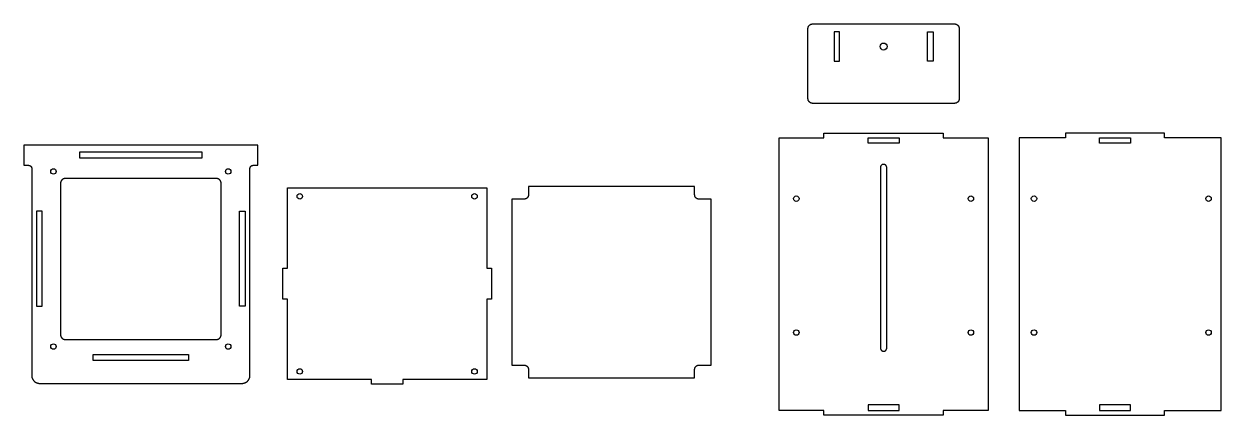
# Model space of a CAD drawing. Extents: x -925 to 760, y 690 to 942.
# Drawn here: x -925 to -157, y 690 to 942 of the extents above; entities that cross this region are included whole.
import ezdxf

# ---------------------------------------------------------------- set-up
doc = ezdxf.new("R2010")
doc.units = 0
for name, color, linetype in [('2D$CAMA_CAMARA', 7, 'CONTINUOUS'), ('2D$MOD_SUP', 7, 'CONTINUOUS'), ('DEFAULT', 7, 'CONTINUOUS')]:
    doc.layers.add(name, color=color, linetype=linetype)

msp = doc.modelspace()

# ---------------------------------------------------------------- linework, layer by layer
at = {"layer": '2D$CAMA_CAMARA'}
for p, q in [((-401.53, 936.58), (-405.03, 936.58)), ((-405.03, 936.58), (-405.03, 917.58)), ((-401.53, 917.58), (-401.53, 936.58)), ((-345.03, 917.58), (-345.03, 936.58)), ((-345.03, 936.58), (-341.53, 936.58)), ((-341.53, 936.58), (-341.53, 917.58)), ((-405.03, 917.58), (-401.53, 917.58)), ((-341.53, 917.58), (-345.03, 917.58))]:
    msp.add_line(p, q, dxfattribs=at)
at = {"layer": '2D$MOD_SUP'}
for p, q in [((-383.28, 864.91), (-383.28, 868.41)), ((-383.28, 868.41), (-363.28, 868.41)), ((-363.28, 868.41), (-363.28, 864.91)), ((-234.78, 864.91), (-234.78, 868.41)), ((-234.78, 868.41), (-214.78, 868.41)), ((-214.78, 868.41), (-214.78, 864.91)), ((-779.8, 863.78), (-924.8, 863.78)), ((-924.8, 863.78), (-924.8, 850.78)), ((-774.8, 863.78), (-779.8, 863.78)), ((-774.8, 850.78), (-774.8, 863.78)), ((-363.28, 864.91), (-383.28, 864.91)), ((-214.78, 864.91), (-234.78, 864.91)), ((-810.55, 859.28), (-889.05, 859.28)), ((-889.05, 859.28), (-889.05, 855.53)), ((-889.05, 855.53), (-810.55, 855.53)), ((-810.55, 855.53), (-810.55, 859.28)), ((-924.8, 850.78), (-921.8, 850.78)), ((-921.8, 850.78), (-921.76, 850.78)), ((-921.76, 850.78), (-921.71, 850.78)), ((-921.71, 850.78), (-921.67, 850.78)), ((-921.67, 850.78), (-921.62, 850.77)), ((-921.62, 850.77), (-921.57, 850.77)), ((-921.57, 850.77), (-921.53, 850.76)), ((-921.53, 850.76), (-921.48, 850.76)), ((-921.48, 850.76), (-921.44, 850.75)), ((-921.44, 850.75), (-921.39, 850.74)), ((-921.39, 850.74), (-921.34, 850.73)), ((-921.34, 850.73), (-921.3, 850.72)), ((-921.3, 850.72), (-921.25, 850.7)), ((-921.25, 850.7), (-921.2, 850.69)), ((-921.2, 850.69), (-921.16, 850.68)), ((-921.16, 850.68), (-921.11, 850.66)), ((-921.11, 850.66), (-921.06, 850.64)), ((-921.06, 850.64), (-921.02, 850.62)), ((-921.02, 850.62), (-920.97, 850.6)), ((-920.97, 850.6), (-920.93, 850.58)), ((-920.93, 850.58), (-920.88, 850.56)), ((-920.88, 850.56), (-920.84, 850.53)), ((-920.84, 850.53), (-920.79, 850.51)), ((-920.79, 850.51), (-920.75, 850.48)), ((-920.75, 850.48), (-920.71, 850.46)), ((-920.71, 850.46), (-920.66, 850.43)), ((-920.66, 850.43), (-920.62, 850.4)), ((-920.62, 850.4), (-920.58, 850.37)), ((-920.58, 850.37), (-920.54, 850.33)), ((-920.54, 850.33), (-920.5, 850.3)), ((-920.5, 850.3), (-920.46, 850.27)), ((-920.46, 850.27), (-920.42, 850.23)), ((-920.42, 850.23), (-920.39, 850.2)), ((-920.39, 850.2), (-920.35, 850.16)), ((-920.35, 850.16), (-920.31, 850.12)), ((-920.31, 850.12), (-920.28, 850.08)), ((-920.28, 850.08), (-920.25, 850.04)), ((-920.25, 850.04), (-920.22, 850)), ((-920.22, 850), (-920.18, 849.96)), ((-920.18, 849.96), (-920.15, 849.92)), ((-920.15, 849.92), (-920.13, 849.88)), ((-920.13, 849.88), (-920.1, 849.83)), ((-920.1, 849.83), (-920.07, 849.79)), ((-920.07, 849.79), (-920.05, 849.75)), ((-920.05, 849.75), (-920.02, 849.7)), ((-920.02, 849.7), (-920, 849.66)), ((-920, 849.66), (-919.98, 849.61)), ((-919.98, 849.61), (-919.96, 849.56)), ((-919.96, 849.56), (-919.94, 849.52)), ((-919.94, 849.52), (-919.92, 849.47)), ((-919.92, 849.47), (-919.91, 849.43)), ((-919.91, 849.43), (-919.89, 849.38)), ((-919.89, 849.38), (-919.88, 849.33)), ((-919.88, 849.33), (-919.86, 849.29)), ((-919.86, 849.29), (-919.85, 849.24)), ((-919.85, 849.24), (-919.84, 849.19)), ((-919.84, 849.19), (-919.83, 849.15)), ((-919.83, 849.15), (-919.83, 849.1)), ((-919.83, 849.1), (-919.82, 849.05)), ((-919.82, 849.05), (-919.81, 849.01)), ((-919.81, 849.01), (-919.81, 848.96)), ((-919.81, 848.96), (-919.8, 848.92)), ((-919.8, 848.92), (-919.8, 848.87)), ((-919.8, 848.87), (-919.8, 848.83)), ((-919.8, 848.83), (-919.8, 848.78)), ((-919.8, 848.78), (-919.8, 715.78)), ((-779.8, 848.92), (-779.79, 848.96)), ((-779.8, 848.87), (-779.8, 848.92)), ((-779.8, 848.83), (-779.8, 848.87)), ((-779.8, 848.78), (-779.8, 848.83)), ((-779.8, 715.78), (-779.8, 848.78)), ((-779.79, 849.01), (-779.78, 849.05)), ((-779.79, 848.96), (-779.79, 849.01)), ((-779.78, 849.05), (-779.77, 849.1)), ((-779.77, 849.15), (-779.76, 849.19)), ((-779.77, 849.1), (-779.77, 849.15)), ((-779.76, 849.19), (-779.75, 849.24)), ((-779.75, 849.24), (-779.74, 849.29)), ((-779.74, 849.29), (-779.72, 849.33)), ((-779.72, 849.33), (-779.71, 849.38)), ((-779.71, 849.38), (-779.69, 849.43)), ((-779.69, 849.43), (-779.68, 849.47)), ((-779.68, 849.47), (-779.66, 849.52)), ((-779.66, 849.52), (-779.64, 849.56)), ((-779.64, 849.56), (-779.62, 849.61)), ((-779.62, 849.61), (-779.6, 849.66)), ((-779.6, 849.66), (-779.58, 849.7)), ((-779.58, 849.7), (-779.55, 849.75)), ((-779.55, 849.75), (-779.53, 849.79)), ((-779.53, 849.79), (-779.5, 849.83)), ((-779.5, 849.83), (-779.47, 849.88)), ((-779.47, 849.88), (-779.45, 849.92)), ((-779.45, 849.92), (-779.42, 849.96)), ((-779.42, 849.96), (-779.38, 850)), ((-779.38, 850), (-779.35, 850.04)), ((-779.35, 850.04), (-779.32, 850.08)), ((-779.32, 850.08), (-779.29, 850.12)), ((-779.29, 850.12), (-779.25, 850.16)), ((-779.25, 850.16), (-779.21, 850.2)), ((-779.21, 850.2), (-779.18, 850.23)), ((-779.18, 850.23), (-779.14, 850.27)), ((-779.14, 850.27), (-779.1, 850.3)), ((-779.1, 850.3), (-779.06, 850.33)), ((-779.06, 850.33), (-779.02, 850.37)), ((-779.02, 850.37), (-778.98, 850.4)), ((-778.98, 850.4), (-778.94, 850.43)), ((-778.94, 850.43), (-778.89, 850.46)), ((-778.89, 850.46), (-778.85, 850.48)), ((-778.85, 850.48), (-778.81, 850.51)), ((-778.81, 850.51), (-778.76, 850.53)), ((-778.76, 850.53), (-778.72, 850.56)), ((-778.72, 850.56), (-778.67, 850.58)), ((-778.67, 850.58), (-778.63, 850.6)), ((-778.63, 850.6), (-778.58, 850.62)), ((-778.58, 850.62), (-778.54, 850.64)), ((-778.54, 850.64), (-778.49, 850.66)), ((-778.49, 850.66), (-778.44, 850.68)), ((-778.44, 850.68), (-778.4, 850.69)), ((-778.4, 850.69), (-778.35, 850.7)), ((-778.35, 850.7), (-778.3, 850.72)), ((-778.3, 850.72), (-778.26, 850.73)), ((-778.26, 850.73), (-778.21, 850.74)), ((-778.21, 850.74), (-778.16, 850.75)), ((-778.16, 850.75), (-778.12, 850.76)), ((-778.12, 850.76), (-778.07, 850.76)), ((-778.07, 850.76), (-778.03, 850.77)), ((-778.03, 850.77), (-777.98, 850.77)), ((-777.98, 850.77), (-777.93, 850.78)), ((-777.93, 850.78), (-777.89, 850.78)), ((-777.89, 850.78), (-777.84, 850.78)), ((-777.84, 850.78), (-777.8, 850.78)), ((-777.8, 850.78), (-774.8, 850.78)), ((-901.29, 839.48), (-901.3, 839.42)), ((-901.3, 839.42), (-901.3, 839.35)), ((-901.3, 839.35), (-901.3, 839.28)), ((-901.3, 839.28), (-901.3, 741.98)), ((-901.28, 839.62), (-901.29, 839.55)), ((-901.29, 839.55), (-901.29, 839.48)), ((-901.27, 839.69), (-901.28, 839.62)), ((-901.26, 839.76), (-901.27, 839.69)), ((-901.25, 839.83), (-901.26, 839.76)), ((-901.24, 839.9), (-901.25, 839.83)), ((-901.22, 839.97), (-901.24, 839.9)), ((-901.2, 840.04), (-901.22, 839.97)), ((-901.18, 840.11), (-901.2, 840.04)), ((-901.16, 840.18), (-901.18, 840.11)), ((-901.14, 840.25), (-901.16, 840.18)), ((-901.12, 840.32), (-901.14, 840.25)), ((-901.09, 840.39), (-901.12, 840.32)), ((-901.06, 840.46), (-901.09, 840.39)), ((-901.03, 840.52), (-901.06, 840.46)), ((-901, 840.59), (-901.03, 840.52)), ((-900.96, 840.66), (-901, 840.59)), ((-900.93, 840.73), (-900.96, 840.66)), ((-900.89, 840.79), (-900.93, 840.73)), ((-900.85, 840.86), (-900.89, 840.79)), ((-900.81, 840.92), (-900.85, 840.86)), ((-900.77, 840.99), (-900.81, 840.92)), ((-900.72, 841.05), (-900.77, 840.99)), ((-900.68, 841.11), (-900.72, 841.05)), ((-900.63, 841.17), (-900.68, 841.11)), ((-900.58, 841.23), (-900.63, 841.17)), ((-900.53, 841.29), (-900.58, 841.23)), ((-900.48, 841.35), (-900.53, 841.29)), ((-900.42, 841.4), (-900.48, 841.35)), ((-900.37, 841.46), (-900.42, 841.4)), ((-900.31, 841.51), (-900.37, 841.46)), ((-900.25, 841.56), (-900.31, 841.51)), ((-900.19, 841.61), (-900.25, 841.56)), ((-900.13, 841.66), (-900.19, 841.61)), ((-900.07, 841.71), (-900.13, 841.66)), ((-900.01, 841.75), (-900.07, 841.71)), ((-899.94, 841.79), (-900.01, 841.75)), ((-899.88, 841.83), (-899.94, 841.79)), ((-899.81, 841.87), (-899.88, 841.83)), ((-899.74, 841.91), (-899.81, 841.87)), ((-899.68, 841.95), (-899.74, 841.91)), ((-899.61, 841.98), (-899.68, 841.95)), ((-899.54, 842.01), (-899.61, 841.98)), ((-899.47, 842.04), (-899.54, 842.01)), ((-899.4, 842.07), (-899.47, 842.04)), ((-899.33, 842.1), (-899.4, 842.07)), ((-899.27, 842.12), (-899.33, 842.1)), ((-899.2, 842.15), (-899.27, 842.12)), ((-899.13, 842.17), (-899.2, 842.15)), ((-899.06, 842.19), (-899.13, 842.17)), ((-898.99, 842.2), (-899.06, 842.19)), ((-898.92, 842.22), (-898.99, 842.2)), ((-898.85, 842.23), (-898.92, 842.22)), ((-898.78, 842.24), (-898.85, 842.23)), ((-898.71, 842.25), (-898.78, 842.24)), ((-898.64, 842.26), (-898.71, 842.25)), ((-898.57, 842.27), (-898.64, 842.26)), ((-898.5, 842.28), (-898.57, 842.27)), ((-898.43, 842.28), (-898.5, 842.28)), ((-898.37, 842.28), (-898.43, 842.28)), ((-898.3, 842.28), (-898.37, 842.28)), ((-801.3, 842.28), (-898.3, 842.28)), ((-801.23, 842.28), (-801.3, 842.28)), ((-801.17, 842.28), (-801.23, 842.28)), ((-801.1, 842.28), (-801.17, 842.28)), ((-801.03, 842.27), (-801.1, 842.28)), ((-800.96, 842.26), (-801.03, 842.27)), ((-800.89, 842.25), (-800.96, 842.26)), ((-800.82, 842.24), (-800.89, 842.25)), ((-800.75, 842.23), (-800.82, 842.24)), ((-800.68, 842.22), (-800.75, 842.23)), ((-800.61, 842.2), (-800.68, 842.22)), ((-800.54, 842.19), (-800.61, 842.2)), ((-800.47, 842.17), (-800.54, 842.19)), ((-800.4, 842.15), (-800.47, 842.17)), ((-800.33, 842.12), (-800.4, 842.15)), ((-800.26, 842.1), (-800.33, 842.12)), ((-800.2, 842.07), (-800.26, 842.1)), ((-800.13, 842.04), (-800.2, 842.07)), ((-800.06, 842.01), (-800.13, 842.04)), ((-799.99, 841.98), (-800.06, 842.01)), ((-799.92, 841.95), (-799.99, 841.98)), ((-799.85, 841.91), (-799.92, 841.95)), ((-799.79, 841.87), (-799.85, 841.91)), ((-799.72, 841.83), (-799.79, 841.87)), ((-799.66, 841.79), (-799.72, 841.83)), ((-799.59, 841.75), (-799.66, 841.79)), ((-799.53, 841.71), (-799.59, 841.75)), ((-799.47, 841.66), (-799.53, 841.71)), ((-799.41, 841.61), (-799.47, 841.66)), ((-799.35, 841.56), (-799.41, 841.61)), ((-799.29, 841.51), (-799.35, 841.56)), ((-799.23, 841.46), (-799.29, 841.51)), ((-799.18, 841.4), (-799.23, 841.46)), ((-799.12, 841.35), (-799.18, 841.4)), ((-799.07, 841.29), (-799.12, 841.35)), ((-799.02, 841.23), (-799.07, 841.29)), ((-798.97, 841.17), (-799.02, 841.23)), ((-798.92, 841.11), (-798.97, 841.17)), ((-798.88, 841.05), (-798.92, 841.11)), ((-798.83, 840.99), (-798.88, 841.05)), ((-798.79, 840.92), (-798.83, 840.99)), ((-798.75, 840.86), (-798.79, 840.92)), ((-798.71, 840.79), (-798.75, 840.86)), ((-798.67, 840.73), (-798.71, 840.79)), ((-798.63, 840.66), (-798.67, 840.73)), ((-798.6, 840.59), (-798.63, 840.66)), ((-798.57, 840.52), (-798.6, 840.59)), ((-798.54, 840.46), (-798.57, 840.52)), ((-798.51, 840.39), (-798.54, 840.46)), ((-798.48, 840.32), (-798.51, 840.39)), ((-798.46, 840.25), (-798.48, 840.32)), ((-798.44, 840.18), (-798.46, 840.25)), ((-798.42, 840.11), (-798.44, 840.18)), ((-798.4, 840.04), (-798.42, 840.11)), ((-798.38, 839.97), (-798.4, 840.04)), ((-798.36, 839.9), (-798.38, 839.97)), ((-798.35, 839.83), (-798.36, 839.9)), ((-798.34, 839.76), (-798.35, 839.83)), ((-798.33, 839.69), (-798.34, 839.76)), ((-798.32, 839.62), (-798.33, 839.69)), ((-798.31, 839.55), (-798.32, 839.62)), ((-798.31, 839.48), (-798.31, 839.55)), ((-798.3, 839.42), (-798.31, 839.48)), ((-798.3, 839.35), (-798.3, 839.42)), ((-798.3, 839.28), (-798.3, 839.35)), ((-798.3, 741.98), (-798.3, 839.28)), ((-755.8, 784.78), (-755.8, 836.28)), ((-755.8, 836.28), (-627.8, 836.28)), ((-627.8, 836.28), (-627.8, 784.78)), ((-758.8, 764.78), (-758.8, 784.78)), ((-758.8, 784.78), (-755.8, 784.78)), ((-627.8, 784.78), (-624.8, 784.78)), ((-624.8, 784.78), (-624.8, 764.78)), ((-755.8, 764.78), (-758.8, 764.78)), ((-755.8, 713.28), (-755.8, 764.78)), ((-624.8, 764.78), (-627.8, 764.78)), ((-627.8, 764.78), (-627.8, 713.28)), ((-901.3, 741.98), (-901.3, 741.91)), ((-901.3, 741.91), (-901.3, 741.85)), ((-901.3, 741.85), (-901.29, 741.78)), ((-901.29, 741.78), (-901.29, 741.71)), ((-901.29, 741.71), (-901.28, 741.64)), ((-901.28, 741.64), (-901.27, 741.57)), ((-901.27, 741.57), (-901.26, 741.5)), ((-901.26, 741.5), (-901.25, 741.43)), ((-901.25, 741.43), (-901.24, 741.36)), ((-901.24, 741.36), (-901.22, 741.29)), ((-901.22, 741.29), (-901.2, 741.22)), ((-901.2, 741.22), (-901.18, 741.15)), ((-901.18, 741.15), (-901.16, 741.08)), ((-901.16, 741.08), (-901.14, 741.01)), ((-901.14, 741.01), (-901.12, 740.94)), ((-901.12, 740.94), (-901.09, 740.87)), ((-901.09, 740.87), (-901.06, 740.81)), ((-901.06, 740.81), (-901.03, 740.74)), ((-901.03, 740.74), (-901, 740.67)), ((-901, 740.67), (-900.96, 740.6)), ((-900.96, 740.6), (-900.93, 740.53)), ((-900.93, 740.53), (-900.89, 740.47)), ((-900.89, 740.47), (-900.85, 740.4)), ((-900.85, 740.4), (-900.81, 740.34)), ((-900.81, 740.34), (-900.77, 740.27)), ((-900.77, 740.27), (-900.72, 740.21)), ((-900.72, 740.21), (-900.68, 740.15)), ((-900.68, 740.15), (-900.63, 740.09)), ((-900.63, 740.09), (-900.58, 740.03)), ((-900.58, 740.03), (-900.53, 739.97)), ((-900.53, 739.97), (-900.48, 739.91)), ((-900.48, 739.91), (-900.42, 739.86)), ((-900.42, 739.86), (-900.37, 739.8)), ((-900.37, 739.8), (-900.31, 739.75)), ((-900.31, 739.75), (-900.25, 739.7)), ((-900.25, 739.7), (-900.19, 739.65)), ((-900.19, 739.65), (-900.13, 739.6)), ((-900.13, 739.6), (-900.07, 739.56)), ((-900.07, 739.56), (-900.01, 739.51)), ((-900.01, 739.51), (-899.94, 739.47)), ((-899.94, 739.47), (-899.88, 739.43)), ((-899.88, 739.43), (-899.81, 739.39)), ((-899.81, 739.39), (-899.74, 739.35)), ((-899.74, 739.35), (-899.68, 739.31)), ((-899.68, 739.31), (-899.61, 739.28)), ((-899.61, 739.28), (-899.54, 739.25)), ((-899.54, 739.25), (-899.47, 739.22)), ((-899.47, 739.22), (-899.4, 739.19)), ((-899.4, 739.19), (-899.33, 739.16)), ((-899.33, 739.16), (-899.27, 739.14)), ((-899.27, 739.14), (-899.2, 739.12)), ((-899.2, 739.12), (-899.13, 739.09)), ((-899.13, 739.09), (-899.06, 739.08)), ((-899.06, 739.08), (-898.99, 739.06)), ((-898.99, 739.06), (-898.92, 739.04)), ((-898.92, 739.04), (-898.85, 739.03)), ((-898.85, 739.03), (-898.78, 739.02)), ((-898.78, 739.02), (-898.71, 739.01)), ((-898.71, 739.01), (-898.64, 739)), ((-898.64, 739), (-898.57, 738.99)), ((-898.57, 738.99), (-898.5, 738.99)), ((-898.5, 738.99), (-898.43, 738.98)), ((-898.43, 738.98), (-898.37, 738.98)), ((-898.37, 738.98), (-898.3, 738.98)), ((-898.3, 738.98), (-801.3, 738.98)), ((-801.3, 738.98), (-801.23, 738.98)), ((-801.23, 738.98), (-801.17, 738.98)), ((-801.17, 738.98), (-801.1, 738.99)), ((-801.1, 738.99), (-801.03, 738.99)), ((-801.03, 738.99), (-800.96, 739)), ((-800.96, 739), (-800.89, 739.01)), ((-800.89, 739.01), (-800.82, 739.02)), ((-800.82, 739.02), (-800.75, 739.03)), ((-800.75, 739.03), (-800.68, 739.04)), ((-800.68, 739.04), (-800.61, 739.06)), ((-800.61, 739.06), (-800.54, 739.08)), ((-800.54, 739.08), (-800.47, 739.09)), ((-800.47, 739.09), (-800.4, 739.12)), ((-800.4, 739.12), (-800.33, 739.14)), ((-800.33, 739.14), (-800.26, 739.16)), ((-800.26, 739.16), (-800.2, 739.19)), ((-800.2, 739.19), (-800.13, 739.22)), ((-800.13, 739.22), (-800.06, 739.25)), ((-800.06, 739.25), (-799.99, 739.28)), ((-799.99, 739.28), (-799.92, 739.31)), ((-799.92, 739.31), (-799.85, 739.35)), ((-799.85, 739.35), (-799.79, 739.39)), ((-799.79, 739.39), (-799.72, 739.43)), ((-799.72, 739.43), (-799.66, 739.47)), ((-799.66, 739.47), (-799.59, 739.51)), ((-799.59, 739.51), (-799.53, 739.56)), ((-799.53, 739.56), (-799.47, 739.6)), ((-799.47, 739.6), (-799.41, 739.65)), ((-799.41, 739.65), (-799.35, 739.7)), ((-799.35, 739.7), (-799.29, 739.75)), ((-799.29, 739.75), (-799.23, 739.8)), ((-799.23, 739.8), (-799.18, 739.86)), ((-799.18, 739.86), (-799.12, 739.91)), ((-799.12, 739.91), (-799.07, 739.97)), ((-799.07, 739.97), (-799.02, 740.03)), ((-799.02, 740.03), (-798.97, 740.09)), ((-798.97, 740.09), (-798.92, 740.15)), ((-798.92, 740.15), (-798.88, 740.21)), ((-798.88, 740.21), (-798.83, 740.27)), ((-798.83, 740.27), (-798.79, 740.34)), ((-798.79, 740.34), (-798.75, 740.4)), ((-798.75, 740.4), (-798.71, 740.47)), ((-798.71, 740.47), (-798.67, 740.53)), ((-798.67, 740.53), (-798.63, 740.6)), ((-798.63, 740.6), (-798.6, 740.67)), ((-798.6, 740.67), (-798.57, 740.74)), ((-798.57, 740.74), (-798.54, 740.81)), ((-798.54, 740.81), (-798.51, 740.87)), ((-798.51, 740.87), (-798.48, 740.94)), ((-798.48, 740.94), (-798.46, 741.01)), ((-798.46, 741.01), (-798.44, 741.08)), ((-798.44, 741.08), (-798.42, 741.15)), ((-798.42, 741.15), (-798.4, 741.22)), ((-798.4, 741.22), (-798.38, 741.29)), ((-798.38, 741.29), (-798.36, 741.36)), ((-798.36, 741.36), (-798.35, 741.43)), ((-798.35, 741.43), (-798.34, 741.5)), ((-798.34, 741.5), (-798.33, 741.57)), ((-798.33, 741.57), (-798.32, 741.64)), ((-798.32, 741.64), (-798.31, 741.71)), ((-798.31, 741.78), (-798.3, 741.85)), ((-798.31, 741.71), (-798.31, 741.78)), ((-798.3, 741.91), (-798.3, 741.98)), ((-798.3, 741.85), (-798.3, 741.91)), ((-919.8, 715.78), (-919.8, 715.67)), ((-919.8, 715.67), (-919.8, 715.56)), ((-919.8, 715.56), (-919.79, 715.44)), ((-919.79, 715.44), (-919.78, 715.33)), ((-919.78, 715.33), (-919.77, 715.22)), ((-919.77, 715.22), (-919.75, 715.1)), ((-919.75, 715.1), (-919.74, 714.99)), ((-919.74, 714.99), (-919.72, 714.87)), ((-919.72, 714.87), (-919.69, 714.75)), ((-919.69, 714.75), (-919.67, 714.64)), ((-919.67, 714.64), (-919.64, 714.52)), ((-919.64, 714.52), (-919.61, 714.4)), ((-919.61, 714.4), (-919.57, 714.29)), ((-919.57, 714.29), (-919.53, 714.17)), ((-780.07, 714.17), (-780.03, 714.29)), ((-780.03, 714.29), (-779.99, 714.4)), ((-779.99, 714.4), (-779.96, 714.52)), ((-779.96, 714.52), (-779.93, 714.64)), ((-779.93, 714.64), (-779.91, 714.75)), ((-779.91, 714.75), (-779.88, 714.87)), ((-779.88, 714.87), (-779.86, 714.99)), ((-779.86, 714.99), (-779.85, 715.1)), ((-779.85, 715.1), (-779.83, 715.22)), ((-779.83, 715.22), (-779.82, 715.33)), ((-779.82, 715.33), (-779.81, 715.44)), ((-779.81, 715.44), (-779.8, 715.56)), ((-779.8, 715.67), (-779.8, 715.78)), ((-779.8, 715.56), (-779.8, 715.67)), ((-919.53, 714.17), (-919.49, 714.05)), ((-919.49, 714.05), (-919.45, 713.94)), ((-919.45, 713.94), (-919.4, 713.82)), ((-919.4, 713.82), (-919.35, 713.71)), ((-919.35, 713.71), (-919.3, 713.6)), ((-919.3, 713.6), (-919.24, 713.48)), ((-919.24, 713.48), (-919.18, 713.37)), ((-919.18, 713.37), (-919.12, 713.26)), ((-919.12, 713.26), (-919.05, 713.15)), ((-919.05, 713.15), (-918.98, 713.04)), ((-918.98, 713.04), (-918.91, 712.94)), ((-918.91, 712.94), (-918.84, 712.83)), ((-918.84, 712.83), (-918.76, 712.73)), ((-918.76, 712.73), (-918.68, 712.63)), ((-918.68, 712.63), (-918.6, 712.53)), ((-918.6, 712.53), (-918.51, 712.43)), ((-918.51, 712.43), (-918.43, 712.34)), ((-918.43, 712.34), (-918.34, 712.24)), ((-918.34, 712.24), (-918.24, 712.15)), ((-918.24, 712.15), (-918.15, 712.07)), ((-918.15, 712.07), (-918.05, 711.98)), ((-918.05, 711.98), (-917.95, 711.9)), ((-917.95, 711.9), (-917.85, 711.82)), ((-917.85, 711.82), (-917.75, 711.74)), ((-917.75, 711.74), (-917.64, 711.67)), ((-917.64, 711.67), (-917.54, 711.59)), ((-917.54, 711.59), (-917.43, 711.53)), ((-917.43, 711.53), (-917.32, 711.46)), ((-917.32, 711.46), (-917.21, 711.4)), ((-917.21, 711.4), (-917.1, 711.34)), ((-917.1, 711.34), (-916.98, 711.28)), ((-916.98, 711.28), (-916.87, 711.23)), ((-916.87, 711.23), (-916.76, 711.18)), ((-916.76, 711.18), (-916.64, 711.13)), ((-916.64, 711.13), (-916.52, 711.09)), ((-916.52, 711.09), (-916.41, 711.05)), ((-916.41, 711.05), (-916.29, 711.01)), ((-916.29, 711.01), (-916.18, 710.97)), ((-916.18, 710.97), (-916.06, 710.94)), ((-916.06, 710.94), (-915.94, 710.91)), ((-915.94, 710.91), (-915.83, 710.89)), ((-915.83, 710.89), (-915.71, 710.86)), ((-915.71, 710.86), (-915.59, 710.84)), ((-915.59, 710.84), (-915.48, 710.83)), ((-915.48, 710.83), (-915.36, 710.81)), ((-915.36, 710.81), (-915.25, 710.8)), ((-915.25, 710.8), (-915.14, 710.79)), ((-915.14, 710.79), (-915.02, 710.78)), ((-915.02, 710.78), (-914.91, 710.78)), ((-914.91, 710.78), (-914.8, 710.78)), ((-914.8, 710.78), (-784.8, 710.78)), ((-784.8, 710.78), (-784.69, 710.78)), ((-784.69, 710.78), (-784.58, 710.78)), ((-784.58, 710.78), (-784.46, 710.79)), ((-784.46, 710.79), (-784.35, 710.8)), ((-784.35, 710.8), (-784.24, 710.81)), ((-784.24, 710.81), (-784.12, 710.83)), ((-784.12, 710.83), (-784.01, 710.84)), ((-784.01, 710.84), (-783.89, 710.86)), ((-783.89, 710.86), (-783.77, 710.89)), ((-783.77, 710.89), (-783.66, 710.91)), ((-783.66, 710.91), (-783.54, 710.94)), ((-783.54, 710.94), (-783.42, 710.97)), ((-783.42, 710.97), (-783.31, 711.01)), ((-783.31, 711.01), (-783.19, 711.05)), ((-783.19, 711.05), (-783.08, 711.09)), ((-783.08, 711.09), (-782.96, 711.13)), ((-782.96, 711.13), (-782.84, 711.18)), ((-782.84, 711.18), (-782.73, 711.23)), ((-782.73, 711.23), (-782.62, 711.28)), ((-782.62, 711.28), (-782.5, 711.34)), ((-782.5, 711.34), (-782.39, 711.4)), ((-782.39, 711.4), (-782.28, 711.46)), ((-782.28, 711.46), (-782.17, 711.53)), ((-782.17, 711.53), (-782.06, 711.59)), ((-782.06, 711.59), (-781.96, 711.67)), ((-781.96, 711.67), (-781.85, 711.74)), ((-781.85, 711.74), (-781.75, 711.82)), ((-781.75, 711.82), (-781.65, 711.9)), ((-781.65, 711.9), (-781.55, 711.98)), ((-781.55, 711.98), (-781.45, 712.07)), ((-781.45, 712.07), (-781.36, 712.15)), ((-781.36, 712.15), (-781.26, 712.24)), ((-781.26, 712.24), (-781.17, 712.34)), ((-781.17, 712.34), (-781.09, 712.43)), ((-781.09, 712.43), (-781, 712.53)), ((-781, 712.53), (-780.92, 712.63)), ((-780.92, 712.63), (-780.84, 712.73)), ((-780.84, 712.73), (-780.76, 712.83)), ((-780.76, 712.83), (-780.69, 712.94)), ((-780.69, 712.94), (-780.62, 713.04)), ((-780.62, 713.04), (-780.55, 713.15)), ((-780.55, 713.15), (-780.48, 713.26)), ((-780.48, 713.26), (-780.42, 713.37)), ((-780.42, 713.37), (-780.36, 713.48)), ((-780.36, 713.48), (-780.3, 713.6)), ((-780.3, 713.6), (-780.25, 713.71)), ((-780.25, 713.71), (-780.2, 713.82)), ((-780.2, 713.82), (-780.15, 713.94)), ((-780.15, 713.94), (-780.11, 714.05)), ((-780.11, 714.05), (-780.07, 714.17)), ((-701.8, 713.28), (-755.8, 713.28)), ((-701.8, 710.28), (-701.8, 713.28)), ((-681.8, 710.28), (-701.8, 710.28)), ((-627.8, 713.28), (-681.8, 713.28)), ((-681.8, 713.28), (-681.8, 710.28)), ((-383.28, 696.91), (-383.28, 693.41)), ((-363.28, 696.91), (-383.28, 696.91)), ((-383.28, 693.41), (-363.28, 693.41)), ((-363.28, 693.41), (-363.28, 696.91)), ((-214.78, 696.91), (-234.78, 696.91)), ((-234.78, 696.91), (-234.78, 693.41)), ((-234.78, 693.41), (-214.78, 693.41)), ((-214.78, 693.41), (-214.78, 696.91))]:
    msp.add_line(p, q, dxfattribs=at)
msp.add_lwpolyline([(-375.28, 849.41), (-375.28, 733.41), (-375.28, 733.34), (-375.28, 733.27), (-375.27, 733.2), (-375.26, 733.13), (-375.25, 733.07), (-375.24, 733), (-375.22, 732.93), (-375.21, 732.86), (-375.19, 732.8), (-375.16, 732.73), (-375.14, 732.67), (-375.11, 732.6), (-375.08, 732.54), (-375.05, 732.48), (-375.02, 732.42), (-374.98, 732.36), (-374.95, 732.3), (-374.91, 732.25), (-374.87, 732.19), (-374.82, 732.14), (-374.78, 732.08), (-374.73, 732.03), (-374.68, 731.98), (-374.63, 731.94), (-374.58, 731.89), (-374.53, 731.85), (-374.47, 731.8), (-374.42, 731.76), (-374.36, 731.73), (-374.3, 731.69), (-374.24, 731.66), (-374.18, 731.62), (-374.12, 731.59), (-374.06, 731.57), (-373.99, 731.54), (-373.93, 731.52), (-373.86, 731.5), (-373.79, 731.48), (-373.73, 731.46), (-373.66, 731.45), (-373.59, 731.43), (-373.52, 731.42), (-373.45, 731.42), (-373.39, 731.41), (-373.32, 731.41), (-373.25, 731.41), (-373.18, 731.41), (-373.11, 731.42), (-373.04, 731.42), (-372.97, 731.43), (-372.9, 731.45), (-372.84, 731.46), (-372.77, 731.48), (-372.7, 731.5), (-372.64, 731.52), (-372.57, 731.54), (-372.51, 731.57), (-372.45, 731.59), (-372.38, 731.62), (-372.32, 731.66), (-372.26, 731.69), (-372.2, 731.73), (-372.15, 731.76), (-372.09, 731.8), (-372.04, 731.85), (-371.98, 731.89), (-371.93, 731.94), (-371.88, 731.98), (-371.83, 732.03), (-371.79, 732.08), (-371.74, 732.14), (-371.7, 732.19), (-371.66, 732.25), (-371.62, 732.3), (-371.58, 732.36), (-371.54, 732.42), (-371.51, 732.48), (-371.48, 732.54), (-371.45, 732.6), (-371.42, 732.67), (-371.4, 732.73), (-371.38, 732.8), (-371.36, 732.86), (-371.34, 732.93), (-371.32, 733), (-371.31, 733.07), (-371.3, 733.13), (-371.29, 733.2), (-371.29, 733.27), (-371.28, 733.34), (-371.28, 733.41), (-371.28, 849.41), (-371.28, 849.48), (-371.29, 849.55), (-371.29, 849.62), (-371.3, 849.69), (-371.31, 849.75), (-371.32, 849.82), (-371.34, 849.89), (-371.36, 849.96), (-371.38, 850.02), (-371.4, 850.09), (-371.42, 850.15), (-371.45, 850.21), (-371.48, 850.28), (-371.51, 850.34), (-371.54, 850.4), (-371.58, 850.46), (-371.62, 850.52), (-371.66, 850.57), (-371.7, 850.63), (-371.74, 850.68), (-371.79, 850.74), (-371.83, 850.79), (-371.88, 850.84), (-371.93, 850.88), (-371.98, 850.93), (-372.04, 850.97), (-372.09, 851.02), (-372.15, 851.06), (-372.2, 851.09), (-372.26, 851.13), (-372.32, 851.16), (-372.38, 851.2), (-372.45, 851.23), (-372.51, 851.25), (-372.57, 851.28), (-372.64, 851.3), (-372.7, 851.32), (-372.77, 851.34), (-372.84, 851.36), (-372.9, 851.37), (-372.97, 851.39), (-373.04, 851.4), (-373.11, 851.4), (-373.18, 851.41), (-373.25, 851.41), (-373.32, 851.41), (-373.39, 851.41), (-373.45, 851.4), (-373.52, 851.4), (-373.59, 851.39), (-373.66, 851.37), (-373.73, 851.36), (-373.79, 851.34), (-373.86, 851.32), (-373.93, 851.3), (-373.99, 851.28), (-374.06, 851.25), (-374.12, 851.23), (-374.18, 851.2), (-374.24, 851.16), (-374.3, 851.13), (-374.36, 851.09), (-374.42, 851.06), (-374.47, 851.02), (-374.53, 850.97), (-374.58, 850.93), (-374.63, 850.88), (-374.68, 850.84), (-374.73, 850.79), (-374.78, 850.74), (-374.82, 850.68), (-374.87, 850.63), (-374.91, 850.57), (-374.95, 850.52), (-374.98, 850.46), (-375.02, 850.4), (-375.05, 850.34), (-375.08, 850.28), (-375.11, 850.21), (-375.14, 850.15), (-375.16, 850.09), (-375.19, 850.02), (-375.21, 849.96), (-375.22, 849.89), (-375.24, 849.82), (-375.25, 849.75), (-375.26, 849.69), (-375.27, 849.62), (-375.28, 849.55), (-375.28, 849.48)], close=True, dxfattribs=at)
at = {"layer": 'DEFAULT'}
for p, q in [((-440.28, 693.41), (-440.28, 868.41)), ((-440.28, 868.41), (-411.53, 868.41)), ((-411.53, 868.41), (-411.53, 871.41)), ((-411.53, 871.41), (-335.03, 871.41)), ((-335.03, 871.41), (-335.03, 868.41)), ((-335.03, 868.41), (-306.28, 868.41)), ((-306.28, 868.41), (-306.28, 693.41)), ((-286.28, 868.41), (-286.28, 693.41)), ((-256.58, 868.41), (-286.28, 868.41)), ((-256.58, 871.41), (-256.58, 868.41)), ((-192.98, 871.41), (-256.58, 871.41)), ((-192.98, 868.41), (-192.98, 871.41)), ((-156.78, 868.41), (-192.98, 868.41)), ((-156.78, 693.41), (-156.78, 868.41)), ((-913.05, 821.28), (-916.8, 821.28)), ((-916.8, 821.28), (-916.8, 760.28)), ((-913.05, 760.28), (-913.05, 821.28)), ((-786.56, 760.28), (-786.56, 821.28)), ((-786.56, 821.28), (-782.81, 821.28)), ((-782.81, 821.28), (-782.81, 760.28)), ((-916.8, 760.28), (-913.05, 760.28)), ((-782.81, 760.28), (-786.56, 760.28)), ((-880.3, 725.53), (-880.3, 729.28)), ((-880.3, 729.28), (-819.3, 729.28)), ((-819.3, 725.53), (-880.3, 725.53)), ((-819.3, 729.28), (-819.3, 725.53)), ((-411.53, 693.41), (-440.28, 693.41)), ((-411.53, 690.41), (-411.53, 693.41)), ((-306.28, 693.41), (-335.03, 693.41)), ((-335.03, 693.41), (-335.03, 690.41)), ((-286.28, 693.41), (-256.58, 693.41)), ((-256.58, 693.41), (-256.58, 690.41)), ((-192.98, 693.41), (-156.78, 693.41)), ((-192.98, 690.41), (-192.98, 693.41)), ((-335.03, 690.41), (-411.53, 690.41)), ((-256.58, 690.41), (-192.98, 690.41))]:
    msp.add_line(p, q, dxfattribs=at)
for points in [[(-327.78, 890.58), (-418.78, 890.58), (-418.88, 890.59), (-418.99, 890.59), (-419.09, 890.6), (-419.19, 890.61), (-419.29, 890.63), (-419.39, 890.65), (-419.49, 890.67), (-419.59, 890.7), (-419.69, 890.73), (-419.79, 890.76), (-419.88, 890.79), (-419.98, 890.83), (-420.07, 890.88), (-420.16, 890.92), (-420.25, 890.97), (-420.34, 891.02), (-420.43, 891.08), (-420.51, 891.13), (-420.59, 891.19), (-420.68, 891.26), (-420.75, 891.32), (-420.83, 891.39), (-420.9, 891.46), (-420.97, 891.54), (-421.04, 891.61), (-421.11, 891.69), (-421.17, 891.77), (-421.23, 891.85), (-421.29, 891.94), (-421.35, 892.03), (-421.4, 892.11), (-421.45, 892.2), (-421.49, 892.3), (-421.53, 892.39), (-421.57, 892.48), (-421.61, 892.58), (-421.64, 892.68), (-421.67, 892.78), (-421.7, 892.87), (-421.72, 892.97), (-421.74, 893.07), (-421.75, 893.18), (-421.77, 893.28), (-421.78, 893.38), (-421.78, 893.48), (-421.78, 893.58), (-421.78, 938.58), (-421.78, 938.69), (-421.78, 938.79), (-421.77, 938.89), (-421.75, 938.99), (-421.74, 939.09), (-421.72, 939.2), (-421.7, 939.29), (-421.67, 939.39), (-421.64, 939.49), (-421.61, 939.59), (-421.57, 939.69), (-421.53, 939.78), (-421.49, 939.87), (-421.45, 939.96), (-421.4, 940.05), (-421.35, 940.14), (-421.29, 940.23), (-421.23, 940.31), (-421.17, 940.4), (-421.11, 940.48), (-421.04, 940.56), (-420.97, 940.63), (-420.9, 940.71), (-420.83, 940.78), (-420.75, 940.85), (-420.68, 940.91), (-420.59, 940.98), (-420.51, 941.04), (-420.43, 941.09), (-420.34, 941.15), (-420.25, 941.2), (-420.16, 941.25), (-420.07, 941.29), (-419.98, 941.34), (-419.88, 941.38), (-419.79, 941.41), (-419.69, 941.44), (-419.59, 941.47), (-419.49, 941.5), (-419.39, 941.52), (-419.29, 941.54), (-419.19, 941.56), (-419.09, 941.57), (-418.99, 941.58), (-418.88, 941.58), (-418.78, 941.58), (-327.78, 941.58), (-327.68, 941.58), (-327.58, 941.58), (-327.48, 941.57), (-327.37, 941.56), (-327.27, 941.54), (-327.17, 941.52), (-327.07, 941.5), (-326.97, 941.47), (-326.87, 941.44), (-326.78, 941.41), (-326.68, 941.38), (-326.59, 941.34), (-326.49, 941.29), (-326.4, 941.25), (-326.31, 941.2), (-326.22, 941.15), (-326.14, 941.09), (-326.05, 941.04), (-325.97, 940.98), (-325.89, 940.91), (-325.81, 940.85), (-325.73, 940.78), (-325.66, 940.71), (-325.59, 940.63), (-325.52, 940.56), (-325.46, 940.48), (-325.39, 940.4), (-325.33, 940.31), (-325.27, 940.23), (-325.22, 940.14), (-325.17, 940.05), (-325.12, 939.96), (-325.07, 939.87), (-325.03, 939.78), (-324.99, 939.69), (-324.96, 939.59), (-324.92, 939.49), (-324.89, 939.39), (-324.87, 939.29), (-324.84, 939.2), (-324.83, 939.09), (-324.81, 938.99), (-324.8, 938.89), (-324.79, 938.79), (-324.78, 938.69), (-324.78, 938.58), (-324.78, 893.58), (-324.78, 893.48), (-324.79, 893.38), (-324.8, 893.28), (-324.81, 893.18), (-324.83, 893.07), (-324.84, 892.97), (-324.87, 892.87), (-324.89, 892.78), (-324.92, 892.68), (-324.96, 892.58), (-324.99, 892.48), (-325.03, 892.39), (-325.07, 892.3), (-325.12, 892.2), (-325.17, 892.11), (-325.22, 892.03), (-325.27, 891.94), (-325.33, 891.85), (-325.39, 891.77), (-325.46, 891.69), (-325.52, 891.61), (-325.59, 891.54), (-325.66, 891.46), (-325.73, 891.39), (-325.81, 891.32), (-325.89, 891.26), (-325.97, 891.19), (-326.05, 891.13), (-326.14, 891.08), (-326.22, 891.02), (-326.31, 890.97), (-326.4, 890.92), (-326.49, 890.88), (-326.59, 890.83), (-326.68, 890.79), (-326.78, 890.76), (-326.87, 890.73), (-326.97, 890.7), (-327.07, 890.67), (-327.17, 890.65), (-327.27, 890.63), (-327.37, 890.61), (-327.48, 890.6), (-327.58, 890.59), (-327.68, 890.59)], [(-601.11, 714.28), (-494.49, 714.28), (-494.49, 719.72), (-494.49, 719.82), (-494.48, 719.91), (-494.47, 720.01), (-494.46, 720.1), (-494.45, 720.2), (-494.43, 720.29), (-494.41, 720.39), (-494.38, 720.48), (-494.35, 720.57), (-494.32, 720.66), (-494.29, 720.75), (-494.25, 720.84), (-494.21, 720.93), (-494.17, 721.01), (-494.12, 721.1), (-494.07, 721.18), (-494.02, 721.26), (-493.96, 721.34), (-493.91, 721.41), (-493.85, 721.49), (-493.78, 721.56), (-493.72, 721.63), (-493.65, 721.7), (-493.58, 721.76), (-493.51, 721.83), (-493.43, 721.89), (-493.36, 721.95), (-493.28, 722), (-493.2, 722.05), (-493.11, 722.1), (-493.03, 722.15), (-492.94, 722.19), (-492.86, 722.23), (-492.77, 722.27), (-492.68, 722.31), (-492.59, 722.34), (-492.5, 722.36), (-492.4, 722.39), (-492.31, 722.41), (-492.22, 722.43), (-492.12, 722.44), (-492.03, 722.46), (-491.93, 722.46), (-491.84, 722.47), (-491.74, 722.47), (-483.8, 722.47), (-483.8, 829.09), (-491.74, 829.09), (-491.84, 829.09), (-491.93, 829.1), (-492.03, 829.11), (-492.12, 829.12), (-492.22, 829.13), (-492.31, 829.15), (-492.4, 829.17), (-492.5, 829.2), (-492.59, 829.23), (-492.68, 829.26), (-492.77, 829.29), (-492.86, 829.33), (-492.94, 829.37), (-493.03, 829.41), (-493.11, 829.46), (-493.2, 829.51), (-493.28, 829.56), (-493.36, 829.62), (-493.43, 829.68), (-493.51, 829.74), (-493.58, 829.8), (-493.65, 829.86), (-493.72, 829.93), (-493.78, 830), (-493.85, 830.07), (-493.91, 830.15), (-493.96, 830.23), (-494.02, 830.3), (-494.07, 830.39), (-494.12, 830.47), (-494.17, 830.55), (-494.21, 830.64), (-494.25, 830.72), (-494.29, 830.81), (-494.32, 830.9), (-494.35, 830.99), (-494.38, 831.08), (-494.41, 831.18), (-494.43, 831.27), (-494.45, 831.36), (-494.46, 831.46), (-494.47, 831.56), (-494.48, 831.65), (-494.49, 831.75), (-494.49, 831.84), (-494.49, 837.28), (-601.11, 837.28), (-601.11, 831.84), (-601.11, 831.75), (-601.12, 831.65), (-601.13, 831.56), (-601.14, 831.46), (-601.15, 831.36), (-601.17, 831.27), (-601.19, 831.18), (-601.22, 831.08), (-601.25, 830.99), (-601.28, 830.9), (-601.31, 830.81), (-601.35, 830.72), (-601.39, 830.64), (-601.43, 830.55), (-601.48, 830.47), (-601.53, 830.39), (-601.58, 830.3), (-601.64, 830.23), (-601.69, 830.15), (-601.75, 830.07), (-601.82, 830), (-601.88, 829.93), (-601.95, 829.86), (-602.02, 829.8), (-602.09, 829.74), (-602.17, 829.68), (-602.24, 829.62), (-602.32, 829.56), (-602.4, 829.51), (-602.49, 829.46), (-602.57, 829.41), (-602.66, 829.37), (-602.74, 829.33), (-602.83, 829.29), (-602.92, 829.26), (-603.01, 829.23), (-603.1, 829.2), (-603.2, 829.17), (-603.29, 829.15), (-603.38, 829.13), (-603.48, 829.12), (-603.57, 829.11), (-603.67, 829.1), (-603.76, 829.09), (-603.86, 829.09), (-611.8, 829.09), (-611.8, 722.47), (-603.86, 722.47), (-603.76, 722.47), (-603.67, 722.46), (-603.57, 722.46), (-603.48, 722.44), (-603.38, 722.43), (-603.29, 722.41), (-603.2, 722.39), (-603.1, 722.36), (-603.01, 722.34), (-602.92, 722.31), (-602.83, 722.27), (-602.74, 722.23), (-602.66, 722.19), (-602.57, 722.15), (-602.49, 722.1), (-602.4, 722.05), (-602.32, 722), (-602.24, 721.95), (-602.17, 721.89), (-602.09, 721.83), (-602.02, 721.76), (-601.95, 721.7), (-601.88, 721.63), (-601.82, 721.56), (-601.75, 721.49), (-601.69, 721.41), (-601.64, 721.34), (-601.58, 721.26), (-601.53, 721.18), (-601.48, 721.1), (-601.43, 721.01), (-601.39, 720.93), (-601.35, 720.84), (-601.31, 720.75), (-601.28, 720.66), (-601.25, 720.57), (-601.22, 720.48), (-601.19, 720.39), (-601.17, 720.29), (-601.15, 720.2), (-601.14, 720.1), (-601.13, 720.01), (-601.12, 719.91), (-601.11, 719.82), (-601.11, 719.72)]]:
    msp.add_lwpolyline(points, close=True, dxfattribs=at)
for centre, radius in [((-373.28, 927.08), 2.25), ((-905.86, 846.84), 1.75), ((-793.74, 846.84), 1.75), ((-747.86, 830.84), 1.75), ((-635.74, 830.84), 1.75), ((-429.28, 829.41), 1.75), ((-317.28, 829.41), 1.75), ((-276.78, 829.41), 1.75), ((-164.78, 829.41), 1.75), ((-429.28, 743.41), 1.75), ((-317.28, 743.41), 1.75), ((-276.78, 743.41), 1.75), ((-164.78, 743.41), 1.75), ((-905.86, 734.42), 1.75), ((-793.74, 734.42), 1.75), ((-747.86, 718.42), 1.75), ((-635.74, 718.42), 1.75)]:
    msp.add_circle(centre, radius, dxfattribs=at)

doc.saveas('drawing.dxf')
